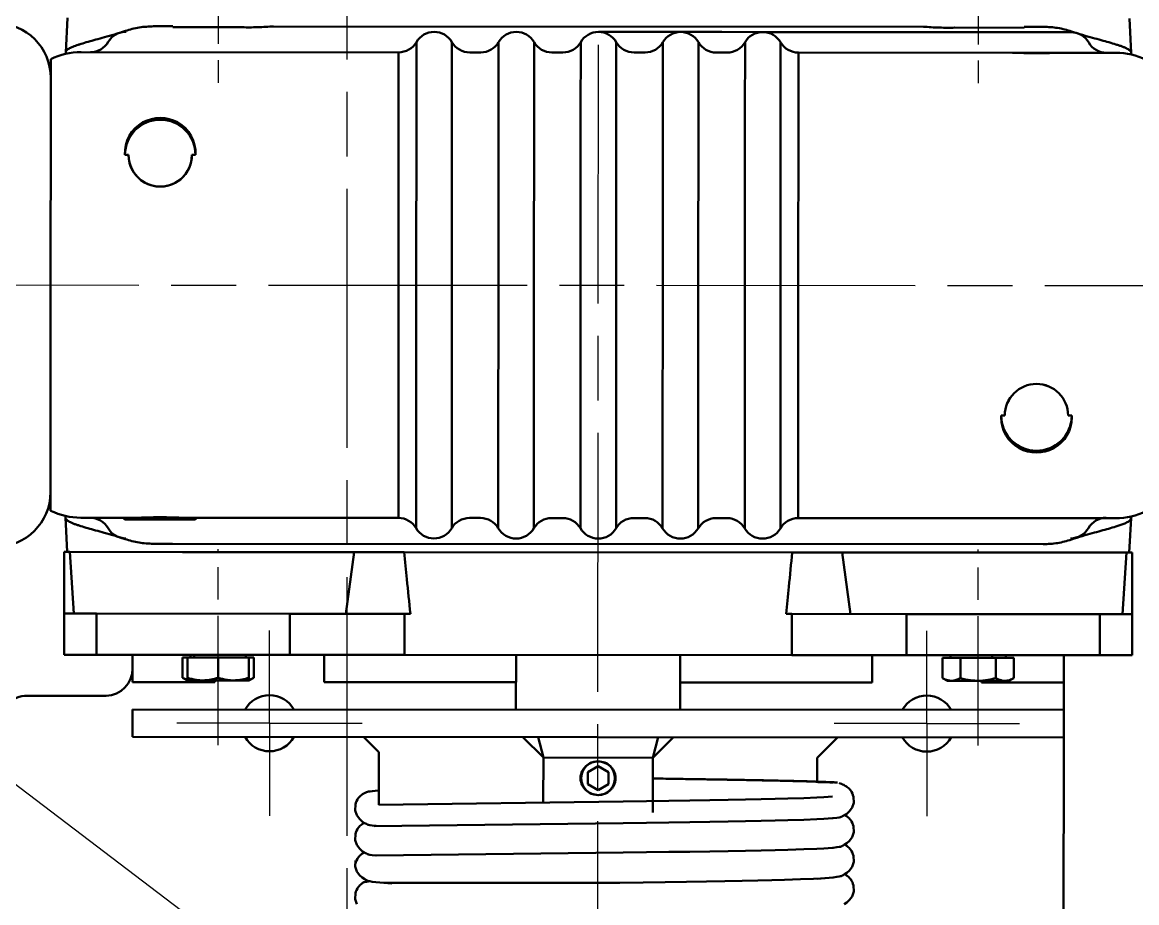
# Model space of a CAD drawing. Header units: millimetres. Extents: x 32504 to 36677, y 41990 to 42879.
# Drawn here: x 32751.9 to 32803.6, y 42175.8 to 42216.6 of the extents above; entities that cross this region are included whole.
import ezdxf

# ---------------------------------------------------------------- set-up
doc = ezdxf.new("R2010")
doc.units = ezdxf.units.MM
doc.linetypes.add('AM_ISO08W050', pattern=[18, 12, -1.5, 3, -1.5])
doc.linetypes.add('AM_ISO08W050x2', pattern=[9, 6, -0.75, 1.5, -0.75])
for name, color, linetype, lineweight in [('AM_5', 3, 'Continuous', 25), ('Duong_tam', 4, 'AM_ISO08W050', 25), ('Net_dam', 7, 'Continuous', 50)]:
    doc.layers.add(name, color=color, linetype=linetype, lineweight=lineweight)

msp = doc.modelspace()

# ---------------------------------------------------------------- linework, layer by layer
at = {"layer": 'AM_5'}
msp.add_line((32641.5954, 42265.0027), (32760.4211, 42174.5214), dxfattribs=at)
at = {"layer": 'Duong_tam'}
for p, q in [((32766.9527, 42088.866), (32766.9527, 42244.866)), ((32778.5455, 42131.5486), (32778.6165, 42222.6386)), ((32709.3038, 42204.4343), (32828.2788, 42204.373))]:
    msp.add_line(p, q, dxfattribs=at)
at = {"layer": 'Duong_tam', "linetype": 'AM_ISO08W050x2'}
for p, q in [((32760.9828, 42223.8383), (32760.9776, 42213.7902)), ((32796.2253, 42223.8202), (32796.2201, 42213.772)), ((32760.974, 42183.072), (32760.9787, 42192.1677)), ((32796.2165, 42183.0539), (32796.2212, 42192.1495)), ((32763.3558, 42184.0865), (32763.3558, 42188.3865)), ((32793.8358, 42184.0708), (32793.8358, 42188.3708)), ((32763.3558, 42184.0865), (32759.0558, 42184.0865)), ((32763.3558, 42184.0865), (32767.6558, 42184.0865)), ((32763.3558, 42184.0865), (32763.3558, 42179.7865)), ((32793.8358, 42184.0708), (32789.5358, 42184.0708)), ((32793.8358, 42184.0708), (32798.1358, 42184.0708)), ((32793.8358, 42184.0708), (32793.8358, 42179.7708))]:
    msp.add_line(p, q, dxfattribs=at)
at = {"layer": 'Net_dam'}
for p, q in [((32753.9886, 42216.7938), (32753.9041, 42215.1963)), ((32803.3196, 42215.1709), (32803.2367, 42216.7684)), ((32758.874, 42216.4073), (32757.98, 42216.4078)), ((32762.1042, 42216.3614), (32758.8701, 42216.3631)), ((32793.6814, 42216.3894), (32763.5435, 42216.4049)), ((32798.3548, 42216.3427), (32795.1207, 42216.3444)), ((32799.245, 42216.3865), (32798.3509, 42216.387)), ((32770.1654, 42212.214), (32770.1672, 42215.6742)), ((32771.817, 42215.6734), (32771.8152, 42212.2132)), ((32773.9754, 42212.2121), (32773.9772, 42215.6722)), ((32775.627, 42215.6714), (32775.6252, 42212.2112)), ((32777.7854, 42212.2101), (32777.7872, 42215.6703)), ((32780.5173, 42216.1451), (32778.6123, 42216.1461)), ((32779.437, 42215.6694), (32779.4352, 42212.2093)), ((32782.4223, 42216.1441), (32780.5173, 42216.1451)), ((32781.5954, 42212.2082), (32781.5972, 42215.6683)), ((32784.3273, 42216.1432), (32782.4223, 42216.1441)), ((32783.247, 42215.6675), (32783.2452, 42212.2073)), ((32786.2323, 42216.1422), (32784.3273, 42216.1432)), ((32785.4054, 42212.2062), (32785.4072, 42215.6664)), ((32786.7903, 42216.1419), (32786.2323, 42216.1422)), ((32790.0423, 42216.1402), (32786.7903, 42216.1419)), ((32787.057, 42215.6655), (32787.0552, 42212.2053)), ((32791.3894, 42216.1395), (32790.0423, 42216.1402)), ((32800.5198, 42216.1348), (32791.3894, 42216.1395)), ((32753.9046, 42215.2063), (32753.8989, 42215.0986)), ((32753.9046, 42215.2063), (32753.9511, 42215.1153)), ((32769.3421, 42215.1984), (32754.6163, 42215.206)), ((32769.3421, 42215.1984), (32769.3405, 42212.1895)), ((32773.1521, 42215.1964), (32772.6416, 42215.1967)), ((32776.9621, 42215.1945), (32776.4516, 42215.1947)), ((32780.7721, 42215.1925), (32780.2616, 42215.1928)), ((32784.5821, 42215.1905), (32784.0716, 42215.1908)), ((32787.8801, 42212.18), (32787.8816, 42215.1888)), ((32797.8081, 42215.1837), (32787.8816, 42215.1888)), ((32797.8081, 42215.1837), (32800.0556, 42215.1826)), ((32802.6074, 42215.1812), (32800.0556, 42215.1826)), ((32803.2797, 42215.1039), (32803.3191, 42215.1809)), ((32803.3247, 42215.0735), (32803.3191, 42215.1809)), ((32753.2117, 42214.8792), (32753.2103, 42212.2541)), ((32753.2103, 42212.2541), (32753.2063, 42204.4117)), ((32769.3405, 42212.1895), (32769.3365, 42204.4034)), ((32770.1654, 42212.214), (32770.1614, 42204.403)), ((32771.8152, 42212.2132), (32771.8112, 42204.4021)), ((32773.9754, 42212.2121), (32773.9714, 42204.401)), ((32775.6252, 42212.2112), (32775.6212, 42204.4001)), ((32777.7854, 42212.2101), (32777.7814, 42204.399)), ((32779.4352, 42212.2093), (32779.4312, 42204.3982)), ((32781.5954, 42212.2082), (32781.5914, 42204.3971)), ((32783.2452, 42212.2073), (32783.2412, 42204.3962)), ((32785.4054, 42212.2062), (32785.4014, 42204.3951)), ((32787.0552, 42212.2053), (32787.0512, 42204.3943)), ((32787.8761, 42204.3938), (32787.8801, 42212.18)), ((32756.8214, 42210.4423), (32756.6543, 42210.4424)), ((32759.9245, 42210.4407), (32759.7574, 42210.4408)), ((32753.2063, 42204.4117), (32753.2023, 42196.5693)), ((32769.3365, 42204.4034), (32769.3325, 42196.6172)), ((32770.1574, 42196.5919), (32770.1614, 42204.403)), ((32771.8072, 42196.591), (32771.8112, 42204.4021)), ((32773.9674, 42196.5899), (32773.9714, 42204.401)), ((32775.6172, 42196.5891), (32775.6212, 42204.4001)), ((32777.7774, 42196.5879), (32777.7814, 42204.399)), ((32779.4272, 42196.5871), (32779.4312, 42204.3982)), ((32781.5874, 42196.586), (32781.5914, 42204.3971)), ((32783.2372, 42196.5851), (32783.2412, 42204.3962)), ((32785.3974, 42196.584), (32785.4014, 42204.3951)), ((32787.0472, 42196.5832), (32787.0512, 42204.3943)), ((32787.8721, 42196.6077), (32787.8761, 42204.3938)), ((32797.2901, 42198.2735), (32797.2858, 42198.2732)), ((32797.2881, 42198.3589), (32797.4552, 42198.3588)), ((32800.3911, 42198.3573), (32800.5583, 42198.3572)), ((32800.5604, 42198.2716), (32800.5562, 42198.2718)), ((32753.2023, 42196.5693), (32753.2009, 42193.9442)), ((32769.3325, 42196.6172), (32769.331, 42193.6084)), ((32770.1556, 42193.1317), (32770.1574, 42196.5919)), ((32771.8072, 42196.591), (32771.8054, 42193.1309)), ((32773.9656, 42193.1297), (32773.9674, 42196.5899)), ((32775.6172, 42196.5891), (32775.6154, 42193.1289)), ((32777.7756, 42193.1278), (32777.7774, 42196.5879)), ((32779.4272, 42196.5871), (32779.4254, 42193.1269)), ((32781.5856, 42193.1258), (32781.5874, 42196.586)), ((32783.2372, 42196.5851), (32783.2354, 42193.125)), ((32785.3956, 42193.1239), (32785.3974, 42196.584)), ((32787.0472, 42196.5832), (32787.0454, 42193.123)), ((32787.8705, 42193.5988), (32787.8721, 42196.6077)), ((32753.8879, 42193.7237), (32753.8935, 42193.6163)), ((32753.893, 42193.6263), (32753.9759, 42192.0288)), ((32753.901, 42193.631), (32753.8935, 42193.6163)), ((32754.6052, 42193.616), (32757.157, 42193.6147)), ((32756.5676, 42193.615), (32756.6456, 42193.5356)), ((32756.6456, 42193.5356), (32756.8646, 42193.5354)), ((32756.7971, 42193.6148), (32756.8646, 42193.5354)), ((32756.8646, 42193.5354), (32759.9158, 42193.5339)), ((32759.4045, 42193.6135), (32757.157, 42193.6147)), ((32759.4045, 42193.6135), (32769.331, 42193.6084)), ((32759.9158, 42193.5339), (32759.9938, 42193.6132)), ((32772.6305, 42193.6067), (32773.141, 42193.6064)), ((32776.4405, 42193.6047), (32776.951, 42193.6045)), ((32780.2505, 42193.6028), (32780.761, 42193.6025)), ((32784.0605, 42193.6008), (32784.5709, 42193.6005)), ((32787.8705, 42193.5988), (32802.5963, 42193.5912)), ((32803.224, 42192.0034), (32803.3085, 42193.6009)), ((32803.308, 42193.5909), (32803.2615, 42193.6819)), ((32803.308, 42193.5909), (32803.3137, 42193.6986)), ((32756.4233, 42192.7048), (32756.6585, 42192.6297)), ((32757.9676, 42192.4107), (32758.8617, 42192.4102)), ((32758.8617, 42192.4102), (32799.2326, 42192.3894)), ((32754.277, 42189.1711), (32754.1, 42192.0287)), ((32754.1, 42192.0287), (32759.3263, 42192.026)), ((32759.3263, 42192.026), (32759.7094, 42192.0258)), ((32759.7094, 42192.0258), (32767.2826, 42192.0219)), ((32767.2826, 42192.0219), (32766.9026, 42189.1646)), ((32769.5999, 42192.0207), (32787.5999, 42192.0115)), ((32790.2943, 42189.1526), (32789.9172, 42192.0103)), ((32789.9172, 42192.0103), (32797.4905, 42192.0064)), ((32797.4905, 42192.0064), (32797.8735, 42192.0062)), ((32797.8735, 42192.0062), (32803.0998, 42192.0035)), ((32803.0998, 42192.0035), (32802.9199, 42189.1461)), ((32753.8334, 42189.1714), (32753.8325, 42187.2664)), ((32755.3386, 42189.1706), (32753.8334, 42189.1714)), ((32755.3376, 42187.2656), (32755.3386, 42189.1706)), ((32764.2966, 42189.166), (32755.3386, 42189.1706)), ((32764.2966, 42189.166), (32764.2956, 42187.261)), ((32769.6182, 42189.1632), (32764.2966, 42189.166)), ((32769.6172, 42187.2582), (32769.6182, 42189.1632)), ((32769.8873, 42189.1631), (32769.6182, 42189.1632)), ((32787.5787, 42189.154), (32787.3096, 42189.1541)), ((32787.5787, 42189.154), (32787.5777, 42187.249)), ((32792.9003, 42189.1512), (32787.5787, 42189.154)), ((32792.8993, 42187.2462), (32792.9003, 42189.1512)), ((32801.8583, 42189.1466), (32792.9003, 42189.1512)), ((32801.8583, 42189.1466), (32801.8573, 42187.2416)), ((32803.3634, 42189.1458), (32801.8583, 42189.1466)), ((32803.3625, 42187.2408), (32803.3634, 42189.1458)), ((32753.8325, 42187.2664), (32755.3376, 42187.2656)), ((32755.3376, 42187.2656), (32764.2956, 42187.261)), ((32757.0075, 42187.2647), (32757.0068, 42185.9947)), ((32759.6903, 42187.2633), (32759.6903, 42187.1363)), ((32759.8626, 42187.2633), (32759.8625, 42187.1362)), ((32762.262, 42187.135), (32762.2621, 42187.262)), ((32764.2956, 42187.261), (32769.6172, 42187.2582)), ((32765.8968, 42185.9901), (32765.8975, 42187.2601)), ((32769.6172, 42187.2582), (32787.5777, 42187.249)), ((32774.7875, 42187.2556), (32774.7861, 42184.7159)), ((32782.4061, 42184.7119), (32782.4075, 42187.2516)), ((32787.5777, 42187.249), (32792.8993, 42187.2462)), ((32791.2975, 42187.2471), (32791.2968, 42185.9771)), ((32792.8993, 42187.2462), (32801.8573, 42187.2416)), ((32794.9328, 42187.2452), (32794.9328, 42187.1182)), ((32796.8616, 42187.2442), (32796.8616, 42187.1172)), ((32797.5045, 42187.1168), (32797.5046, 42187.2439)), ((32800.1875, 42187.2425), (32800.1868, 42185.9725)), ((32801.8573, 42187.2416), (32803.3625, 42187.2408)), ((32759.3264, 42187.1365), (32759.3259, 42186.2005)), ((32759.3264, 42187.1365), (32759.5474, 42187.1364)), ((32759.5474, 42187.1364), (32759.5469, 42186.2004)), ((32759.5474, 42187.1364), (32760.9761, 42187.1357)), ((32760.9761, 42187.1357), (32760.9757, 42186.1997)), ((32760.9761, 42187.1357), (32762.4049, 42187.1349)), ((32762.4049, 42187.1349), (32762.4044, 42186.1989)), ((32762.4049, 42187.1349), (32762.6259, 42187.1348)), ((32762.6259, 42187.1348), (32762.6254, 42186.1988)), ((32794.5689, 42187.1184), (32794.5684, 42186.1823)), ((32794.5689, 42187.1184), (32795.3938, 42187.1179)), ((32795.3938, 42187.1179), (32795.3933, 42186.1819)), ((32795.3938, 42187.1179), (32797.0435, 42187.1171)), ((32797.0435, 42187.1171), (32797.043, 42186.1811)), ((32797.0435, 42187.1171), (32797.8684, 42187.1167)), ((32797.8684, 42187.1167), (32797.8679, 42186.1806)), ((32759.3259, 42186.2005), (32759.5468, 42186.0728)), ((32759.3259, 42186.2005), (32759.5469, 42186.1044)), ((32762.4043, 42186.0713), (32762.6254, 42186.1988)), ((32760.8168, 42185.9928), (32757.0068, 42185.9947)), ((32760.2612, 42186.0724), (32759.5468, 42186.0728)), ((32761.69, 42186.0717), (32760.2612, 42186.0724)), ((32760.8168, 42186.0721), (32760.8168, 42185.9928)), ((32762.4043, 42186.0713), (32761.69, 42186.0717)), ((32774.7868, 42185.9856), (32765.8968, 42185.9901)), ((32791.2968, 42185.9771), (32782.4068, 42185.9816)), ((32794.5684, 42186.1823), (32794.7893, 42186.0546)), ((32794.9808, 42186.0545), (32794.7893, 42186.0546)), ((32796.2181, 42186.0539), (32794.9808, 42186.0545)), ((32797.4554, 42186.0532), (32796.2181, 42186.0539)), ((32796.3768, 42185.9744), (32796.3768, 42186.0538)), ((32800.1868, 42185.9725), (32796.3768, 42185.9744)), ((32797.6468, 42186.0531), (32797.4554, 42186.0532)), ((32797.6468, 42186.0531), (32797.8679, 42186.1806)), ((32800.1868, 42185.9725), (32800.1861, 42184.7028)), ((32755.7826, 42185.3612), (32752.0726, 42185.3626)), ((32757.0062, 42184.725), (32757.0055, 42183.455)), ((32757.0062, 42184.725), (32800.1861, 42184.7028)), ((32800.1855, 42183.4328), (32800.1861, 42184.7028)), ((32757.0055, 42183.455), (32800.1855, 42183.4328)), ((32767.7268, 42183.4495), (32768.419, 42182.7411)), ((32776.055, 42182.4927), (32775.103, 42183.4457)), ((32776.055, 42182.4927), (32775.8174, 42183.4453)), ((32781.135, 42182.4901), (32781.3736, 42183.4425)), ((32781.135, 42182.4901), (32782.088, 42183.4421)), ((32788.755, 42182.4862), (32789.708, 42183.4382)), ((32800.1855, 42183.4328), (32800.1772, 42167.3963)), ((32768.419, 42180.3009), (32768.419, 42182.7411)), ((32776.055, 42182.4927), (32776.0539, 42180.4099)), ((32776.055, 42182.4927), (32781.135, 42182.4901)), ((32778.1171, 42181.8149), (32778.5948, 42182.0903)), ((32778.5948, 42182.0903), (32779.0722, 42181.8144)), ((32781.1337, 42179.9501), (32781.135, 42182.4901)), ((32788.7544, 42181.3745), (32788.755, 42182.4862)), ((32778.1169, 42181.2635), (32778.1171, 42181.8149)), ((32779.0722, 42181.8144), (32779.0719, 42181.263)), ((32778.5942, 42180.9875), (32778.1169, 42181.2635)), ((32779.0719, 42181.263), (32778.5942, 42180.9875))]:
    msp.add_line(p, q, dxfattribs=at)
at = {"layer": 'Net_dam', "flags": 128}
for points in [[(32768.419, 42180.3009), (32779.7557, 42180.4627), (32780.8333, 42180.4783), (32781.8667, 42180.4935), (32782.8479, 42180.5085), (32783.7709, 42180.5232), (32784.6311, 42180.5377), (32785.4253, 42180.5521), (32786.1507, 42180.5665), (32786.8062, 42180.5809), (32787.3918, 42180.5955), (32788.1411, 42180.6179), (32788.7396, 42180.6415), (32789.0588, 42180.6581), (32789.471, 42180.689)], [(32789.471, 42179.6852), (32789.4925, 42179.6871), (32789.6614, 42179.7065), (32789.7679, 42179.7226), (32789.8318, 42179.7353), (32789.8606, 42179.7424), (32789.8774, 42179.7473), (32789.8801, 42179.7482), (32789.8812, 42179.7486), (32789.8821, 42179.7489), (32789.8823, 42179.749), (32789.8825, 42179.7491), (32789.8827, 42179.7492), (32789.8828, 42179.7492), (32789.8829, 42179.7493), (32789.883, 42179.7493), (32789.8831, 42179.7493), (32789.8833, 42179.7494), (32789.8836, 42179.7496), (32789.8841, 42179.7498), (32789.8844, 42179.75), (32789.8844, 42179.7506), (32789.8818, 42179.7505), (32789.8798, 42179.7504), (32789.8811, 42179.7513), (32789.8852, 42179.7533), (32789.8883, 42179.7548), (32789.892, 42179.7565), (32789.8965, 42179.7585), (32789.9016, 42179.7609), (32789.9138, 42179.7665), (32789.9285, 42179.7736), (32789.9654, 42179.7921), (32790.0112, 42179.8175), (32790.1239, 42179.8933), (32790.2513, 42180.0108), (32790.3706, 42180.1793), (32790.4493, 42180.4037), (32790.4425, 42180.6813), (32790.4425, 42180.6813)], [(32768.3083, 42179.3269), (32768.2868, 42179.3287), (32768.118, 42179.3481), (32768.0115, 42179.3643), (32767.9475, 42179.377), (32767.9188, 42179.3841), (32767.9019, 42179.389), (32767.8993, 42179.3899), (32767.8982, 42179.3903), (32767.8972, 42179.3906), (32767.897, 42179.3907), (32767.8968, 42179.3908), (32767.8966, 42179.3909), (32767.8965, 42179.3909), (32767.8964, 42179.391), (32767.8964, 42179.391), (32767.8963, 42179.391), (32767.8961, 42179.3911), (32767.8958, 42179.3912), (32767.8953, 42179.3915), (32767.8949, 42179.3917), (32767.895, 42179.3922), (32767.8976, 42179.3922), (32767.8996, 42179.3921), (32767.8982, 42179.393), (32767.8942, 42179.395), (32767.8911, 42179.3964), (32767.8873, 42179.3982), (32767.8829, 42179.4002), (32767.8778, 42179.4026), (32767.8656, 42179.4082), (32767.8508, 42179.4152), (32767.814, 42179.4338), (32767.7682, 42179.4592), (32767.6555, 42179.535), (32767.528, 42179.6525), (32767.4087, 42179.821), (32767.3301, 42180.0454), (32767.3369, 42180.323), (32767.3369, 42180.323)], [(32768.2024, 42179.3172), (32779.7557, 42179.4589), (32780.8333, 42179.4744), (32781.8667, 42179.4897), (32782.8479, 42179.5047), (32783.7709, 42179.5194), (32784.6311, 42179.5339), (32785.4253, 42179.5483), (32786.1507, 42179.5627), (32786.8062, 42179.5771), (32787.3918, 42179.5917), (32788.1411, 42179.6141)], [(32788.1411, 42179.6141), (32788.7396, 42179.6377), (32789.0588, 42179.6543), (32789.471, 42179.6852)], [(32789.471, 42178.3121), (32789.4925, 42178.314), (32789.6614, 42178.3334), (32789.7679, 42178.3496), (32789.8318, 42178.3622), (32789.8606, 42178.3693), (32789.8774, 42178.3743), (32789.8801, 42178.3751), (32789.8812, 42178.3755), (32789.8821, 42178.3759), (32789.8823, 42178.376), (32789.8825, 42178.3761), (32789.8827, 42178.3761), (32789.8828, 42178.3762), (32789.8829, 42178.3762), (32789.883, 42178.3763), (32789.8831, 42178.3763), (32789.8833, 42178.3764), (32789.8836, 42178.3765), (32789.8841, 42178.3768), (32789.8844, 42178.377), (32789.8844, 42178.3775), (32789.8818, 42178.3775), (32789.8798, 42178.3774), (32789.8811, 42178.3783), (32789.8852, 42178.3803), (32789.8883, 42178.3817), (32789.892, 42178.3834), (32789.8965, 42178.3855), (32789.9016, 42178.3878), (32789.9138, 42178.3935), (32789.9285, 42178.4005), (32789.9654, 42178.4191), (32790.0112, 42178.4444), (32790.1239, 42178.5202), (32790.2513, 42178.6378), (32790.3706, 42178.8062), (32790.4493, 42179.0306), (32790.4425, 42179.3083), (32790.4425, 42179.3083)], [(32768.3083, 42177.9538), (32768.2868, 42177.9557), (32768.118, 42177.9751), (32768.0115, 42177.9913), (32767.9475, 42178.0039), (32767.9188, 42178.011), (32767.9019, 42178.0159), (32767.8993, 42178.0168), (32767.8982, 42178.0172), (32767.8972, 42178.0176), (32767.897, 42178.0177), (32767.8968, 42178.0178), (32767.8966, 42178.0178), (32767.8965, 42178.0179), (32767.8964, 42178.0179), (32767.8964, 42178.0179), (32767.8963, 42178.018), (32767.8961, 42178.0181), (32767.8958, 42178.0182), (32767.8953, 42178.0185), (32767.8949, 42178.0187), (32767.895, 42178.0192), (32767.8976, 42178.0192), (32767.8996, 42178.019), (32767.8982, 42178.0199), (32767.8942, 42178.022), (32767.8911, 42178.0234), (32767.8873, 42178.0251), (32767.8829, 42178.0272), (32767.8778, 42178.0295), (32767.8656, 42178.0352), (32767.8508, 42178.0422), (32767.814, 42178.0607), (32767.7682, 42178.0861), (32767.6555, 42178.1619), (32767.528, 42178.2795), (32767.4087, 42178.4479), (32767.3301, 42178.6723), (32767.3369, 42178.9499), (32767.3369, 42178.9499)], [(32768.3083, 42177.9538), (32779.7557, 42178.0858), (32780.8333, 42178.1014), (32781.8667, 42178.1167), (32782.8479, 42178.1316), (32783.7709, 42178.1463), (32784.6311, 42178.1609), (32785.4253, 42178.1753), (32786.1507, 42178.1896), (32786.8062, 42178.2041), (32787.3918, 42178.2186), (32788.1411, 42178.2411), (32788.7396, 42178.2647), (32789.0588, 42178.2813), (32789.471, 42178.3121)], [(32788.7521, 42176.8763), (32789.4925, 42176.941), (32789.6614, 42176.9604), (32789.7679, 42176.9765), (32789.8318, 42176.9892), (32789.8606, 42176.9963), (32789.8774, 42177.0012), (32789.8801, 42177.0021), (32789.8812, 42177.0025), (32789.8821, 42177.0029), (32789.8823, 42177.0029), (32789.8825, 42177.003), (32789.8827, 42177.0031), (32789.8828, 42177.0031), (32789.8829, 42177.0032), (32789.883, 42177.0032), (32789.8831, 42177.0033), (32789.8833, 42177.0033), (32789.8836, 42177.0035), (32789.8841, 42177.0037), (32789.8844, 42177.0039), (32789.8844, 42177.0045), (32789.8818, 42177.0044), (32789.8798, 42177.0043), (32789.8811, 42177.0052), (32789.8852, 42177.0072), (32789.8883, 42177.0087), (32789.892, 42177.0104), (32789.8965, 42177.0124), (32789.9016, 42177.0148), (32789.9138, 42177.0204), (32789.9285, 42177.0275), (32789.9654, 42177.046), (32790.0112, 42177.0714), (32790.1239, 42177.1472), (32790.2513, 42177.2648), (32790.3706, 42177.4332), (32790.4493, 42177.6576), (32790.4425, 42177.9352), (32790.4425, 42177.9352)], [(32769.0306, 42176.6568), (32768.2902, 42176.7214), (32768.1214, 42176.7409), (32768.0149, 42176.757), (32767.9509, 42176.7697), (32767.9222, 42176.7768), (32767.9053, 42176.7817), (32767.9027, 42176.7826), (32767.9016, 42176.783), (32767.9006, 42176.7833), (32767.9004, 42176.7834), (32767.9002, 42176.7835), (32767.9, 42176.7836), (32767.8999, 42176.7836), (32767.8998, 42176.7837), (32767.8998, 42176.7837), (32767.8997, 42176.7837), (32767.8995, 42176.7838), (32767.8992, 42176.784), (32767.8987, 42176.7842), (32767.8983, 42176.7844), (32767.8984, 42176.785), (32767.901, 42176.7849), (32767.903, 42176.7848), (32767.9016, 42176.7857), (32767.8976, 42176.7877), (32767.8945, 42176.7892), (32767.8907, 42176.7909), (32767.8863, 42176.7929), (32767.8812, 42176.7953), (32767.869, 42176.8009), (32767.8542, 42176.808), (32767.8174, 42176.8265), (32767.7716, 42176.8519), (32767.6589, 42176.9277), (32767.5314, 42177.0452), (32767.4121, 42177.2137), (32767.3335, 42177.4381), (32767.3403, 42177.7157), (32767.3403, 42177.7157)], [(32768.6604, 42176.6891), (32779.6, 42176.6943), (32780.6776, 42176.7099), (32781.711, 42176.7251), (32782.6922, 42176.7401), (32783.6152, 42176.7548), (32784.4754, 42176.7693), (32785.2696, 42176.7837), (32785.995, 42176.7981), (32786.6505, 42176.8125), (32787.2361, 42176.8271), (32787.9854, 42176.8495), (32788.5839, 42176.8731), (32788.9031, 42176.8897), (32789.3153, 42176.9206)], [(32790.0112, 42175.6983), (32790.1239, 42175.7741), (32790.2513, 42175.8917), (32790.3706, 42176.0601), (32790.4493, 42176.2846), (32790.4425, 42176.5622), (32790.4425, 42176.5622)], [(32767.4087, 42175.7018), (32767.3301, 42175.9262), (32767.3369, 42176.2038), (32767.3369, 42176.2038)]]:
    msp.add_lwpolyline(points, dxfattribs=at)
at = {"layer": 'Net_dam'}
for centre, radius, start, end in [((32750.6712, 42214.0174), 2.54, 359.97048, 89.97048), ((32755.0551, 42216.1582), 0.9525, 269.97048, 329.97048), ((32756.7044, 42215.2049), 0.9525, 89.97048, 149.97048), ((32769.3426, 42216.1509), 0.9525, 269.97048, 329.97048), ((32770.9919, 42215.1975), 0.9525, 29.97048, 149.97048), ((32772.6421, 42216.1492), 0.9525, 209.97048, 269.97048), ((32773.1526, 42216.1489), 0.9525, 269.97048, 329.97048), ((32774.8019, 42215.1956), 0.9525, 29.97048, 149.97048), ((32776.4521, 42216.1472), 0.9525, 209.97048, 269.97048), ((32776.9626, 42216.147), 0.9525, 269.97048, 329.97048), ((32778.6119, 42215.1936), 0.9525, 29.97048, 149.97048), ((32780.2621, 42216.1453), 0.9525, 209.97048, 269.97048), ((32780.7726, 42216.145), 0.9525, 269.97048, 329.97048), ((32782.4219, 42215.1916), 0.9525, 29.97048, 149.97048), ((32784.0721, 42216.1433), 0.9525, 209.97048, 269.97048), ((32784.5826, 42216.143), 0.9525, 269.97048, 329.97048), ((32786.2319, 42215.1897), 0.9525, 29.97048, 149.97048), ((32787.8821, 42216.1413), 0.9525, 209.97048, 269.97048), ((32800.5194, 42215.1823), 0.9525, 29.97048, 89.97048), ((32802.1696, 42216.134), 0.9525, 209.97048, 269.97048), ((32754.6147, 42212.031), 3.175, 89.97048, 116.22446), ((32802.6058, 42212.0062), 3.175, 63.71649, 89.97048), ((32758.2894, 42210.4416), 1.6351, 359.97048, 179.97048), ((32758.2894, 42210.4416), 1.7131, 62.09498, 117.84597), ((32758.2894, 42210.4392), 1.468, 179.87664, 0.06431), ((32758.2894, 42210.4416), 1.468, 179.97048, 359.97048), ((32798.9232, 42198.358), 1.468, 359.97048, 179.97048), ((32798.9232, 42198.3556), 1.468, 0.06431, 179.87664), ((32798.9232, 42198.358), 1.6351, 179.97048, 359.97048), ((32798.9232, 42198.358), 1.6352, 182.96463, 356.97632), ((32798.9232, 42198.3556), 1.6351, 182.88051, 357.06045), ((32798.9232, 42198.3556), 1.7131, 242.09498, 297.84597), ((32750.6613, 42194.8086), 2.54, 269.97048, 359.97048), ((32754.6068, 42196.791), 3.175, 243.71649, 269.97048), ((32755.043, 42192.6632), 0.9525, 29.97048, 89.97048), ((32769.3305, 42192.6559), 0.9525, 29.97048, 89.97048), ((32772.63, 42192.6542), 0.9525, 89.97048, 149.97048), ((32773.1405, 42192.6539), 0.9525, 29.97048, 89.97048), ((32776.44, 42192.6522), 0.9525, 89.97048, 149.97048), ((32776.9505, 42192.652), 0.9525, 29.97048, 89.97048), ((32780.25, 42192.6503), 0.9525, 89.97048, 149.97048), ((32780.7605, 42192.65), 0.9525, 29.97048, 89.97048), ((32784.06, 42192.6483), 0.9525, 89.97048, 149.97048), ((32784.5705, 42192.648), 0.9525, 29.97048, 89.97048), ((32787.87, 42192.6463), 0.9525, 89.97048, 149.97048), ((32802.1569, 42192.6632), 0.9525, 90.02952, 150.02952), ((32802.5979, 42196.7662), 3.175, 269.97048, 296.22446), ((32756.6932, 42193.6149), 0.9525, 209.97048, 269.97048), ((32770.9807, 42193.6075), 0.9525, 209.97048, 329.97048), ((32774.7907, 42193.6056), 0.9525, 209.97048, 329.97048), ((32778.6007, 42193.6036), 0.9525, 209.97048, 329.97048), ((32782.4107, 42193.6016), 0.9525, 209.97048, 329.97048), ((32786.2207, 42193.5997), 0.9525, 209.97048, 329.97048), ((32800.5066, 42193.6149), 0.9525, 270.02952, 330.02952), ((32755.7371, 42186.6304), 1.27, 272.05303, 359.97048), ((32752.1163, 42184.0934), 1.27, 89.97048, 179.97048), ((32763.3558, 42184.0865), 1.3, 29.22538, 150.71557), ((32793.8358, 42184.0708), 1.3, 29.22538, 150.71557), ((32763.3558, 42184.0865), 1.3, 209.19459, 330.74636), ((32793.8358, 42184.0708), 1.3, 209.19459, 330.74636), ((32778.5945, 42181.5389), 0.7805, 89.97048, 269.97048), ((32778.5945, 42181.5389), 0.7805, 269.97048, 89.97048)]:
    msp.add_arc(centre, radius, start, end, dxfattribs=at)
for centre, start_param, end_param in [((32758.2894, 42210.526), 0.511175, 1.6223201), ((32758.2894, 42210.526), 4.6608652, 5.7720103), ((32798.9231, 42198.2712), 1.5700631, 2.6304177), ((32798.9231, 42198.2736), 1.5192726, 1.5715295), ((32798.9231, 42198.2712), 3.6527676, 4.7131222), ((32798.9231, 42198.2736), 4.7116558, 4.7639128)]:
    msp.add_ellipse(centre, major_axis=(0.0008, 1.6395), ratio=0.9986729, start_param=start_param, end_param=end_param, dxfattribs=at)
for points, knots in [([(32756.6707, 42216.1901), (32756.4989, 42216.1342), (32756.1554, 42216.0225), (32755.7014, 42215.8973), (32755.2951, 42215.7863), (32754.9279, 42215.6854), (32754.6654, 42215.6084), (32754.4783, 42215.5485), (32754.3516, 42215.5047), (32754.2331, 42215.4592), (32754.1303, 42215.4137), (32754.0408, 42215.3662), (32753.972, 42215.3183), (32753.9185, 42215.2642), (32753.9096, 42215.2273), (32753.9046, 42215.2063)], [0, 0, 0, 0, 0.098348, 0.1966639, 0.2945236, 0.3917543, 0.4999744, 0.5495287, 0.6027999, 0.6597891, 0.7204973, 0.7785647, 0.8477021, 0.9135559, 1, 1, 1, 1]), ([(32757.98, 42216.4078), (32757.7553, 42216.3976), (32757.2894, 42216.3764), (32756.8817, 42216.2536), (32756.6707, 42216.1901)], [0, 0, 0, 0, 0.482334, 1, 1, 1, 1]), ([(32763.5435, 42216.4049), (32763.4289, 42216.3958), (32763.2039, 42216.378), (32762.8122, 42216.3628), (32762.4326, 42216.3559), (32762.2123, 42216.3596), (32762.1042, 42216.3614)], [0, 0, 0, 0, 0.2641328, 0.5186677, 0.7638556, 1, 1, 1, 1]), ([(32795.1207, 42216.3444), (32795.0126, 42216.3427), (32794.7923, 42216.3392), (32794.4127, 42216.3465), (32794.0211, 42216.3621), (32793.796, 42216.3802), (32793.6814, 42216.3894)], [0, 0, 0, 0, 0.2361444, 0.4813323, 0.7358672, 1, 1, 1, 1]), ([(32800.5541, 42216.1675), (32800.3431, 42216.2312), (32799.9355, 42216.3544), (32799.4697, 42216.3761), (32799.245, 42216.3865)], [0, 0, 0, 0, 0.51766604, 1, 1, 1, 1]), ([(32803.3191, 42215.1809), (32803.3155, 42215.1984), (32803.3092, 42215.2287), (32803.2707, 42215.2753), (32803.2168, 42215.3191), (32803.1349, 42215.3679), (32803.0308, 42215.4175), (32802.902, 42215.469), (32802.762, 42215.5184), (32802.5649, 42215.5819), (32802.2965, 42215.6609), (32801.9294, 42215.7622), (32801.5231, 42215.8737), (32801.0691, 42215.9994), (32800.7258, 42216.1114), (32800.5541, 42216.1675)], [0, 0, 0, 0, 0.07225727, 0.12498193, 0.19115186, 0.25005549, 0.31955814, 0.38438923, 0.44455028, 0.50004284, 0.60813759, 0.70539833, 0.80335294, 0.90166014, 1, 1, 1, 1]), ([(32800.0556, 42215.1826), (32799.8864, 42215.1778), (32799.5496, 42215.1684), (32798.9318, 42215.1486), (32798.3141, 42215.1691), (32797.9773, 42215.1788), (32797.8081, 42215.1837)], [0, 0, 0, 0, 0.2512074, 0.5, 0.7487926, 1, 1, 1, 1]), ([(32753.8935, 42193.6163), (32753.8971, 42193.5988), (32753.9034, 42193.5685), (32753.9419, 42193.5219), (32753.9958, 42193.4781), (32754.0777, 42193.4293), (32754.1818, 42193.3797), (32754.3106, 42193.3282), (32754.4506, 42193.2789), (32754.6477, 42193.2154), (32754.9161, 42193.1362), (32755.2829, 42193.0352), (32755.6905, 42192.9228), (32756.0603, 42192.8222), (32756.3112, 42192.7409), (32756.3916, 42192.7149)], [0, 0, 0, 0, 0.0762182, 0.1318331, 0.2016303, 0.2637629, 0.3370755, 0.4054605, 0.4689194, 0.527454, 0.6414742, 0.7440666, 0.8473908, 0.951087, 1, 1, 1, 1]), ([(32757.157, 42193.6147), (32757.3262, 42193.6194), (32757.663, 42193.6288), (32758.2807, 42193.6486), (32758.8985, 42193.6281), (32759.2353, 42193.6184), (32759.4045, 42193.6135)], [0, 0, 0, 0, 0.2512074, 0.5, 0.7487926, 1, 1, 1, 1]), ([(32800.5419, 42192.6071), (32800.7137, 42192.663), (32801.0572, 42192.7748), (32801.5112, 42192.8999), (32801.9174, 42193.0109), (32802.2847, 42193.1118), (32802.5735, 42193.1965), (32802.8038, 42193.2714), (32802.9836, 42193.3384), (32803.1175, 42193.4), (32803.2164, 42193.4596), (32803.2887, 42193.5209), (32803.3011, 42193.566), (32803.308, 42193.5909)], [0, 0, 0, 0, 0.09835101, 0.19667328, 0.29452261, 0.39173862, 0.49995467, 0.57515103, 0.65850205, 0.75001116, 0.81420182, 0.89752955, 1, 1, 1, 1]), ([(32756.6585, 42192.6297), (32756.8695, 42192.566), (32757.2771, 42192.4428), (32757.7429, 42192.4211), (32757.9676, 42192.4107)], [0, 0, 0, 0, 0.517666, 1, 1, 1, 1]), ([(32799.2326, 42192.3894), (32799.4573, 42192.3996), (32799.9232, 42192.4208), (32800.3309, 42192.5436), (32800.5419, 42192.6071)], [0, 0, 0, 0, 0.482334, 1, 1, 1, 1]), ([(32753.8349, 42192.0289), (32753.8346, 42191.4954), (32753.8341, 42190.5428), (32753.8337, 42189.5904), (32753.8334, 42189.1714)], [0, 0, 0, 0, 0.5599993, 1, 1, 1, 1]), ([(32754.1002, 42192.0287), (32754.023, 42192.0288), (32753.8686, 42192.0288), (32753.8462, 42192.0289), (32753.8349, 42192.0289)], [0, 0, 0, 0, 0.4998341, 1, 1, 1, 1]), ([(32769.5999, 42192.0207), (32769.2098, 42192.0209), (32768.4298, 42192.0213), (32767.665, 42192.0217), (32767.2827, 42192.0219)], [0, 0, 0, 0, 0.5001657, 1, 1, 1, 1]), ([(32769.8873, 42189.1631), (32769.8332, 42189.6965), (32769.7366, 42190.6489), (32769.6417, 42191.6016), (32769.5999, 42192.0207)], [0, 0, 0, 0, 0.5600004, 1, 1, 1, 1]), ([(32787.5999, 42192.0115), (32787.5462, 42191.478), (32787.4502, 42190.5255), (32787.3525, 42189.5732), (32787.3096, 42189.1541)], [0, 0, 0, 0, 0.5599993, 1, 1, 1, 1]), ([(32789.9172, 42192.0103), (32789.5349, 42192.0105), (32788.77, 42192.0109), (32787.99, 42192.0113), (32787.5999, 42192.0115)], [0, 0, 0, 0, 0.4998341, 1, 1, 1, 1]), ([(32803.3649, 42192.0033), (32803.3537, 42192.0033), (32803.3312, 42192.0034), (32803.1768, 42192.0034), (32803.0997, 42192.0035)], [0, 0, 0, 0, 0.50016568, 1, 1, 1, 1]), ([(32803.3634, 42189.1458), (32803.3637, 42189.6792), (32803.3642, 42190.6316), (32803.3647, 42191.5842), (32803.3649, 42192.0033)], [0, 0, 0, 0, 0.56000042, 1, 1, 1, 1]), ([(32759.5468, 42186.0728), (32759.5468, 42186.0803), (32759.5469, 42186.0944), (32759.5469, 42186.1667), (32759.5469, 42186.2004)], [0, 0, 0, 0, 0.5352511, 1, 1, 1, 1]), ([(32759.5469, 42186.2004), (32759.6834, 42186.1591), (32759.918, 42186.0882), (32760.16, 42186.0771), (32760.2612, 42186.0724)], [0, 0, 0, 0, 0.5819524, 1, 1, 1, 1]), ([(32760.2612, 42186.0724), (32760.3908, 42186.0799), (32760.6329, 42186.0938), (32760.8669, 42186.1661), (32760.9757, 42186.1997)], [0, 0, 0, 0, 0.5352511, 1, 1, 1, 1]), ([(32760.9757, 42186.1997), (32761.1122, 42186.1584), (32761.3468, 42186.0875), (32761.5888, 42186.0763), (32761.69, 42186.0717)], [0, 0, 0, 0, 0.58195238, 1, 1, 1, 1]), ([(32761.69, 42186.0717), (32761.8195, 42186.0791), (32762.0616, 42186.0931), (32762.2956, 42186.1653), (32762.4044, 42186.1989)], [0, 0, 0, 0, 0.5352511, 1, 1, 1, 1]), ([(32762.4044, 42186.1989), (32762.4044, 42186.1577), (32762.4044, 42186.0869), (32762.4043, 42186.0759), (32762.4043, 42186.0713)], [0, 0, 0, 0, 0.5819524, 1, 1, 1, 1]), ([(32762.4044, 42186.105), (32762.4149, 42186.1067), (32762.4902, 42186.1184), (32762.5629, 42186.1616), (32762.6254, 42186.1988)], [0, 0, 0, 0, 0.140504, 1, 1, 1, 1]), ([(32794.5684, 42186.1823), (32794.6472, 42186.1411), (32794.7826, 42186.0702), (32794.9223, 42186.0591), (32794.9808, 42186.0545)], [0, 0, 0, 0, 0.5819524, 1, 1, 1, 1]), ([(32794.9808, 42186.0545), (32795.0556, 42186.062), (32795.1953, 42186.076), (32795.3305, 42186.1483), (32795.3933, 42186.1819)], [0, 0, 0, 0, 0.5352511, 1, 1, 1, 1]), ([(32795.3933, 42186.1819), (32795.5509, 42186.1406), (32795.8218, 42186.0697), (32796.1013, 42186.0585), (32796.2181, 42186.0539)], [0, 0, 0, 0, 0.5819524, 1, 1, 1, 1]), ([(32796.2181, 42186.0539), (32796.3677, 42186.0613), (32796.6472, 42186.0752), (32796.9175, 42186.1475), (32797.043, 42186.1811)], [0, 0, 0, 0, 0.5352511, 1, 1, 1, 1]), ([(32797.043, 42186.1811), (32797.1219, 42186.1398), (32797.2573, 42186.0689), (32797.397, 42186.0579), (32797.4554, 42186.0532)], [0, 0, 0, 0, 0.5819524, 1, 1, 1, 1]), ([(32797.4554, 42186.0532), (32797.5302, 42186.0607), (32797.67, 42186.0747), (32797.8051, 42186.147), (32797.8679, 42186.1806)], [0, 0, 0, 0, 0.5352511, 1, 1, 1, 1]), ([(32778.5941, 42180.7584), (32778.4895, 42180.7697), (32778.2805, 42180.7922), (32778.0548, 42180.9406), (32777.9175, 42181.0973), (32777.8398, 42181.2348), (32777.7925, 42181.3841), (32777.7759, 42181.5393), (32777.7927, 42181.6946), (32777.8403, 42181.8449), (32777.9191, 42181.9818), (32778.056, 42182.1386), (32778.2814, 42182.2859), (32778.4904, 42182.3083), (32778.5949, 42182.3195)], [0, 0, 0, 0, 0.1251383, 0.2499135, 0.3128875, 0.3751785, 0.438443, 0.5000028, 0.5615948, 0.6249151, 0.688334, 0.7500917, 0.8749417, 1, 1, 1, 1]), ([(32778.5949, 42182.3195), (32778.6995, 42182.3082), (32778.9084, 42182.2857), (32779.1341, 42182.1373), (32779.2714, 42181.9806), (32779.3492, 42181.8431), (32779.3966, 42181.6938), (32779.4132, 42181.5385), (32779.3964, 42181.3833), (32779.3489, 42181.234), (32779.2711, 42181.0966), (32779.1336, 42180.9401), (32778.9077, 42180.7919), (32778.6988, 42180.7695), (32778.5941, 42180.7584)], [0, 0, 0, 0, 0.1250545, 0.2499007, 0.3127891, 0.3751038, 0.4384222, 0.5000123, 0.5615703, 0.6248329, 0.6871124, 0.7500941, 0.8748655, 1, 1, 1, 1]), ([(32789.4959, 42181.3346), (32789.4398, 42181.3392), (32789.3276, 42181.3486), (32789.054, 42181.3627), (32788.705, 42181.3768), (32788.2759, 42181.3909), (32787.7727, 42181.4049), (32787.1985, 42181.419), (32786.557, 42181.4331), (32785.8537, 42181.4471), (32785.0945, 42181.4612), (32784.2851, 42181.4753), (32783.4312, 42181.4893), (32782.5399, 42181.5034), (32781.7684, 42181.5152), (32781.2953, 42181.5222), (32781.1345, 42181.5246)], [0, 0, 0, 0, 0.04163342, 0.08326629, 0.12489834, 0.16653509, 0.20817658, 0.24982099, 0.29147145, 0.33313068, 0.37479264, 0.41644948, 0.45809994, 0.49975142, 0.54140713, 0.56267614, 0.56267614, 0.56267614, 0.56267614]), ([(32781.1829, 42181.5239), (32781.2097, 42181.5235), (32781.667, 42181.5169), (32782.5241, 42181.504), (32783.7303, 42181.4853), (32784.8625, 42181.4666), (32785.9096, 42181.4479), (32786.8568, 42181.4292), (32787.6909, 42181.4105), (32788.3965, 42181.3918), (32788.9631, 42181.3737), (32789.218, 42181.3618), (32789.3391, 42181.3561)], [0, 0, 0, 0, 0.00693, 0.1183979, 0.2298732, 0.341372, 0.4529116, 0.5644613, 0.6760006, 0.7875469, 0.899096, 1, 1, 1, 1]), ([(32789.6959, 42181.332), (32789.6716, 42181.3354), (32789.5994, 42181.3456), (32789.4092, 42181.3554), (32789.1371, 42181.3626), (32788.9032, 42181.3621), (32788.7865, 42181.3619)], [0, 0, 0, 0, 0.1450984, 0.4312214, 0.7161621, 1, 1, 1, 1]), ([(32790.4425, 42180.6813), (32790.4055, 42180.7829), (32790.3423, 42180.9563), (32790.1882, 42181.1011), (32790.0876, 42181.1697), (32790.0425, 42181.1956), (32790.017, 42181.2088), (32790.0071, 42181.2137), (32790.0017, 42181.2164), (32789.9981, 42181.2182), (32789.9953, 42181.2195), (32789.9942, 42181.22), (32789.9926, 42181.2208), (32789.9912, 42181.2214), (32789.9904, 42181.2218), (32789.9895, 42181.2222), (32789.9886, 42181.2226), (32789.9877, 42181.223), (32789.9864, 42181.2236), (32789.9852, 42181.2242), (32789.9845, 42181.2245), (32789.9843, 42181.2246), (32789.9843, 42181.2246), (32789.9843, 42181.2246), (32789.9843, 42181.2246), (32789.9135, 42181.2572), (32789.8428, 42181.2898), (32789.7721, 42181.3223)], [0, 0, 0, 0, 0.4394444, 0.7496946, 0.8553186, 0.9264555, 0.9493035, 0.9578166, 0.9646923, 0.9704451, 0.973173, 0.9801415, 0.9853764, 0.9868877, 0.988138, 0.9892295, 0.9903104, 0.9915325, 0.9930048, 0.9969197, 1, 1, 1, 1.0000017, 1.0000017, 1.0000017, 1.7918838, 1.7918838, 1.7918838, 1.7918838]), ([(32767.3369, 42180.323), (32767.3739, 42180.4246), (32767.4371, 42180.5979), (32767.5912, 42180.7428), (32767.6917, 42180.8114), (32767.7369, 42180.8373), (32767.7623, 42180.8505), (32767.7722, 42180.8554), (32767.7777, 42180.8581), (32767.7813, 42180.8598), (32767.784, 42180.8612), (32767.7852, 42180.8617), (32767.7868, 42180.8624), (32767.7882, 42180.8631), (32767.789, 42180.8635), (32767.7899, 42180.8639), (32767.7908, 42180.8643), (32767.7916, 42180.8647), (32767.7929, 42180.8653), (32767.7942, 42180.8659), (32767.7948, 42180.8662), (32767.7951, 42180.8663), (32767.7951, 42180.8663), (32767.7951, 42180.8663), (32767.7951, 42180.8663), (32767.8658, 42180.8989), (32767.9366, 42180.9315), (32768.419, 42180.964)], [0, 0, 0, 0, 0.4394444, 0.7496946, 0.8553186, 0.9264555, 0.9493035, 0.9578166, 0.9646923, 0.9704451, 0.973173, 0.9801415, 0.9853764, 0.9868877, 0.988138, 0.9892295, 0.9903104, 0.9915325, 0.9930048, 0.9969197, 1, 1, 1, 1.0000017, 1.0000017, 1.0000017, 1.7918838, 1.7918838, 1.7918838, 1.7918838]), ([(32790.4425, 42179.3083), (32790.4055, 42179.4099), (32790.3423, 42179.5832), (32790.1882, 42179.728), (32790.0876, 42179.7967), (32790.0472, 42179.8198), (32790.0295, 42179.8293), (32790.029, 42179.8295)], [0, 0, 0, 0, 0.4394444, 0.74969459, 0.85531865, 0.92645552, 0.92828424, 0.92828424, 0.92828424, 0.92828424]), ([(32767.3369, 42178.9499), (32767.3739, 42179.0515), (32767.4371, 42179.2249), (32767.5912, 42179.3697), (32767.6917, 42179.4384), (32767.7321, 42179.4615), (32767.7499, 42179.4709), (32767.7503, 42179.4712)], [0, 0, 0, 0, 0.4394444, 0.74969459, 0.85531865, 0.92645552, 0.92828424, 0.92828424, 0.92828424, 0.92828424]), ([(32790.4425, 42177.9352), (32790.4055, 42178.0368), (32790.3423, 42178.2102), (32790.1882, 42178.355), (32790.0876, 42178.4236), (32790.0472, 42178.4468), (32790.0295, 42178.4562), (32790.029, 42178.4564)], [0, 0, 0, 0, 0.4394444, 0.74969459, 0.85531865, 0.92645552, 0.92828424, 0.92828424, 0.92828424, 0.92828424]), ([(32767.3369, 42177.5769), (32767.3739, 42177.6785), (32767.4371, 42177.8518), (32767.5912, 42177.9967), (32767.6917, 42178.0653), (32767.7321, 42178.0885), (32767.7499, 42178.0979), (32767.7503, 42178.0981)], [0, 0, 0, 0, 0.4394444, 0.74969459, 0.85531865, 0.92645552, 0.92828424, 0.92828424, 0.92828424, 0.92828424]), ([(32790.4425, 42176.5622), (32790.4055, 42176.6638), (32790.3423, 42176.8371), (32790.1882, 42176.982), (32790.0876, 42177.0506), (32790.0472, 42177.0738), (32790.0295, 42177.0832), (32790.029, 42177.0834)], [0, 0, 0, 0, 0.4394444, 0.74969459, 0.85531865, 0.92645552, 0.92828424, 0.92828424, 0.92828424, 0.92828424]), ([(32767.3369, 42176.2038), (32767.3739, 42176.3055), (32767.4371, 42176.4788), (32767.5912, 42176.6236), (32767.6917, 42176.6923), (32767.7321, 42176.7154), (32767.7499, 42176.7248), (32768.0149, 42176.757)], [0, 0, 0, 0, 0.4394444, 0.74969459, 0.85531865, 0.92645552, 0.92828424, 0.92828424, 0.92828424, 0.92828424])]:
    msp.add_open_spline(points, degree=3, knots=knots, dxfattribs=at)
for points in [[(32778.7489, 42182.2673), (32778.7481, 42182.2673), (32778.7473, 42182.2673), (32778.7465, 42182.2673)], [(32778.1171, 42181.8066), (32778.1181, 42181.8099), (32778.119, 42181.8132), (32778.12, 42181.8165)], [(32779.4076, 42181.5499), (32779.3967, 42181.5501), (32779.3858, 42181.5503), (32779.375, 42181.5504)]]:
    msp.add_open_spline(points, degree=3, dxfattribs=at)

doc.saveas('drawing.dxf')
